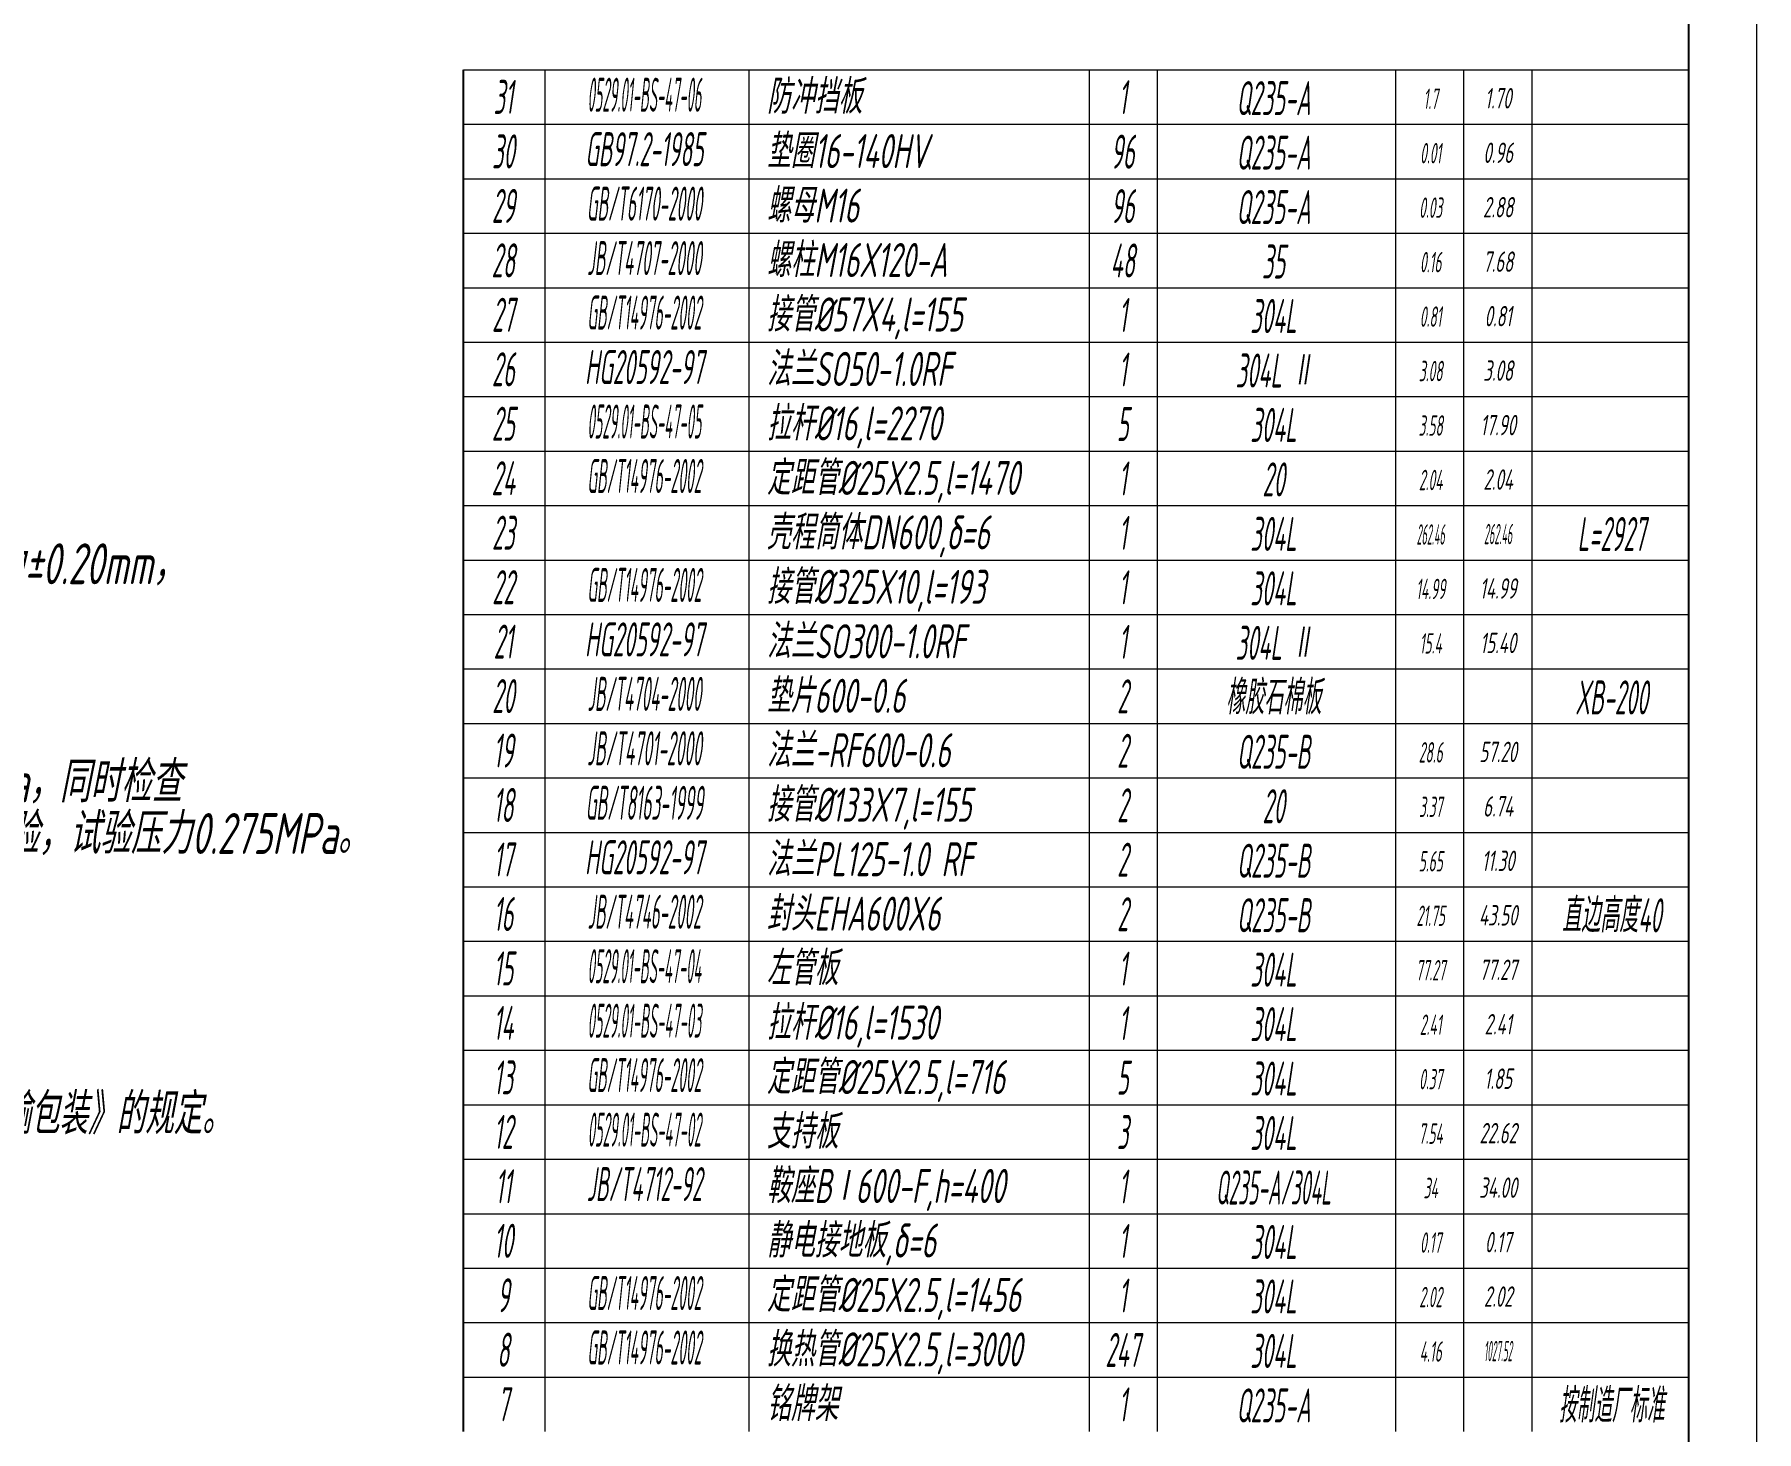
# Model space of a CAD drawing. Header units: millimetres. Extents: x 77 to 6805, y 49 to 4801.
# Drawn here: x 4781 to 6805, y 977 to 2619 of the extents above; entities that cross this region are included whole.
import ezdxf
from ezdxf.enums import TextEntityAlignment as Align

# ---------------------------------------------------------------- set-up
doc = ezdxf.new("R2010")
doc.units = ezdxf.units.MM
for name, color, linetype, lineweight in [('6', 2, 'Continuous', 18), ('RAHM2', 1, 'Continuous', 18), ('RAHM3', 2, 'Continuous', 18), ('TILE1', 5, 'Continuous', 18)]:
    doc.layers.add(name, color=color, linetype=linetype, lineweight=lineweight)
doc.styles.add('HZ', font='gbeitc.shx', dxfattribs={"width": 0.7, "bigfont": 'hztxt.shx'})
doc.styles.get("Standard").update_dxf_attribs({"font": 'gbeitc.shx', "bigfont": 'hztxt.shx'})

# ---------------------------------------------------------------- blocks, each defined once
blk = doc.blocks.new('GB-A1')
blk.add_lwpolyline([(25, 10), (25, 584), (831, 584), (831, 10)], close=True)
at = {"layer": 'TILE1'}
blk.add_lwpolyline([(0, 594), (841, 594), (841, 0), (0, 0)], dxfattribs=at)
for tag, p in [('MAX', (841, 594)), ('RU', (831, 584)), ('INSERT', (831, 10))]:
    blk.add_attdef(tag, p, '', height=3.5)
blk = doc.blocks.new('GBPL1')
blk.add_line((-180, -8), (-180, 0))
at = {"layer": 'RAHM2'}
for p, q in [((-180, 0), (0, 0)), ((-168, -8), (-168, 0)), ((-138, -8), (-138, 0)), ((-88, -8), (-88, 0)), ((-78, -8), (-78, 0)), ((-43, -8), (-43, 0)), ((-33, -8), (-33, 0)), ((-23, -8), (-23, 0)), ((0, 0), (0, -8))]:
    blk.add_line(p, q, dxfattribs=at)
at = {"layer": 'RAHM3', "style": 'HZ', "width": 0.8}
for tag, height, p in [('1GENST', 5, (-174.13, -3.98)), ('9GENST{5.5}', 5, (-60.98, -4.16)), ('10GENST{2.2}', 3, (-37.89, -4.24)), ('12GENST{4.3}', 5, (-11.31, -4.18))]:
    blk.add_attdef(tag, text='', height=height, dxfattribs=at).set_placement(p, align=Align.MIDDLE_CENTER)
blk.add_attdef('5GENST{5.5}', text='', height=5, dxfattribs=at).set_placement((-153.4, -6.15), align=Align.CENTER)
at = {"layer": 'RAHM3', "style": 'HZ'}
blk.add_attdef('7GENST{9.2}', (-135.44, -6.44), '', height=5, dxfattribs=at)
at = {"layer": 'RAHM3', "color": 2, "style": 'HZ', "width": 0.8}
blk.add_attdef('2GENST{3.3}', text='', height=5, dxfattribs=at).set_placement((-83.13, -4.02), align=Align.MIDDLE_CENTER)
at = {"layer": 'RAHM3', "style": 'HZ'}
blk.add_attdef('11GENST{2.2}', text='', height=3, dxfattribs=at).set_placement((-27.98, -4.18), align=Align.MIDDLE_CENTER)

msp = doc.modelspace()

# ---------------------------------------------------------------- block references
at = {"xscale": 8, "yscale": 8, "zscale": 8}
msp.add_blockref('GB-A1', (77.406, 49.477), dxfattribs=at)
ref = msp.add_blockref('GBPL1', (6725.5348, 2577.476), dxfattribs=dict(xscale=8, yscale=8, zscale=8))
ref.add_attrib('1GENST', '31', dxfattribs={"layer": 'RAHM3', "height": 40, "style": 'HZ', "width": 0.56}).set_placement((5332.4952, 2545.6193), align=Align.MIDDLE_CENTER)
ref.add_attrib('5GENST{5.5}', '0529.01-BS-47-06', dxfattribs={"layer": 'RAHM3', "height": 40, "style": 'HZ', "width": 0.36137}).set_placement((5498.2973, 2528.2525), align=Align.CENTER)
ref.add_attrib('7GENST{9.2}', '防冲挡板', (5642.0207, 2525.9918), dxfattribs={"layer": 'RAHM3', "height": 40, "style": 'HZ', "width": 0.7})
ref.add_attrib('2GENST{3.3}', '1', dxfattribs={"layer": 'RAHM3', "color": 2, "height": 40, "style": 'HZ', "width": 0.56}).set_placement((6060.4707, 2545.347), align=Align.MIDDLE_CENTER)
ref.add_attrib('9GENST{5.5}', 'Q235-A', dxfattribs={"layer": 'RAHM3', "height": 40, "style": 'HZ', "width": 0.56}).set_placement((6237.7115, 2544.1986), align=Align.MIDDLE_CENTER)
ref.add_attrib('11GENST{2.2}', '1.70', dxfattribs={"layer": 'RAHM3', "height": 24, "style": 'HZ', "width": 0.7}).set_placement((6501.6714, 2544.0653), align=Align.MIDDLE_CENTER)
ref.add_attrib('10GENST{2.2}', '1.7', dxfattribs={"layer": 'RAHM3', "height": 24, "style": 'HZ', "width": 0.56}).set_placement((6422.4117, 2543.5225), align=Align.MIDDLE_CENTER)
ref = msp.add_blockref('GBPL1', (6725.5348, 2513.476), dxfattribs=dict(xscale=8, yscale=8, zscale=8))
ref.add_attrib('1GENST', '30', dxfattribs={"layer": 'RAHM3', "height": 40, "style": 'HZ', "width": 0.56}).set_placement((5332.4952, 2481.6193), align=Align.MIDDLE_CENTER)
ref.add_attrib('5GENST{5.5}', 'GB97.2-1985', dxfattribs={"layer": 'RAHM3', "height": 40, "style": 'HZ', "width": 0.54224}).set_placement((5498.2973, 2464.2525), align=Align.CENTER)
ref.add_attrib('7GENST{9.2}', '垫圈16-140HV', (5642.0207, 2461.9918), dxfattribs={"layer": 'RAHM3', "height": 40, "style": 'HZ', "width": 0.7})
ref.add_attrib('2GENST{3.3}', '96', dxfattribs={"layer": 'RAHM3', "color": 2, "height": 40, "style": 'HZ', "width": 0.56}).set_placement((6060.4707, 2481.347), align=Align.MIDDLE_CENTER)
ref.add_attrib('9GENST{5.5}', 'Q235-A', dxfattribs={"layer": 'RAHM3', "height": 40, "style": 'HZ', "width": 0.56}).set_placement((6237.7115, 2480.1986), align=Align.MIDDLE_CENTER)
ref.add_attrib('11GENST{2.2}', '0.96', dxfattribs={"layer": 'RAHM3', "height": 24, "style": 'HZ', "width": 0.7}).set_placement((6501.6714, 2480.0653), align=Align.MIDDLE_CENTER)
ref.add_attrib('10GENST{2.2}', '0.01', dxfattribs={"layer": 'RAHM3', "height": 24, "style": 'HZ', "width": 0.56}).set_placement((6422.4117, 2479.5225), align=Align.MIDDLE_CENTER)
ref = msp.add_blockref('GBPL1', (6725.5348, 2449.476), dxfattribs=dict(xscale=8, yscale=8, zscale=8))
ref.add_attrib('1GENST', '29', dxfattribs={"layer": 'RAHM3', "height": 40, "style": 'HZ', "width": 0.56}).set_placement((5332.4952, 2417.6193), align=Align.MIDDLE_CENTER)
ref.add_attrib('5GENST{5.5}', 'GB/T6170-2000', dxfattribs={"layer": 'RAHM3', "height": 40, "style": 'HZ', "width": 0.430044}).set_placement((5498.2973, 2400.2525), align=Align.CENTER)
ref.add_attrib('7GENST{9.2}', '螺母M16', (5642.0207, 2397.9918), dxfattribs={"layer": 'RAHM3', "height": 40, "style": 'HZ', "width": 0.7})
ref.add_attrib('2GENST{3.3}', '96', dxfattribs={"layer": 'RAHM3', "color": 2, "height": 40, "style": 'HZ', "width": 0.56}).set_placement((6060.4707, 2417.347), align=Align.MIDDLE_CENTER)
ref.add_attrib('9GENST{5.5}', 'Q235-A', dxfattribs={"layer": 'RAHM3', "height": 40, "style": 'HZ', "width": 0.56}).set_placement((6237.7115, 2416.1986), align=Align.MIDDLE_CENTER)
ref.add_attrib('11GENST{2.2}', '2.88', dxfattribs={"layer": 'RAHM3', "height": 24, "style": 'HZ', "width": 0.7}).set_placement((6501.6714, 2416.0653), align=Align.MIDDLE_CENTER)
ref.add_attrib('10GENST{2.2}', '0.03', dxfattribs={"layer": 'RAHM3', "height": 24, "style": 'HZ', "width": 0.56}).set_placement((6422.4117, 2415.5225), align=Align.MIDDLE_CENTER)
ref = msp.add_blockref('GBPL1', (6725.5348, 2385.476), dxfattribs=dict(xscale=8, yscale=8, zscale=8))
ref.add_attrib('1GENST', '28', dxfattribs={"layer": 'RAHM3', "height": 40, "style": 'HZ', "width": 0.56}).set_placement((5332.4952, 2353.6193), align=Align.MIDDLE_CENTER)
ref.add_attrib('5GENST{5.5}', 'JB/T4707-2000', dxfattribs={"layer": 'RAHM3', "height": 40, "style": 'HZ', "width": 0.427741}).set_placement((5498.2973, 2336.2525), align=Align.CENTER)
ref.add_attrib('7GENST{9.2}', '螺柱M16X120-A', (5642.0207, 2333.9918), dxfattribs={"layer": 'RAHM3', "height": 40, "style": 'HZ', "width": 0.7})
ref.add_attrib('2GENST{3.3}', '48', dxfattribs={"layer": 'RAHM3', "color": 2, "height": 40, "style": 'HZ', "width": 0.56}).set_placement((6060.4707, 2353.347), align=Align.MIDDLE_CENTER)
ref.add_attrib('9GENST{5.5}', '35', dxfattribs={"layer": 'RAHM3', "height": 40, "style": 'HZ', "width": 0.56}).set_placement((6237.7115, 2352.1986), align=Align.MIDDLE_CENTER)
ref.add_attrib('11GENST{2.2}', '7.68', dxfattribs={"layer": 'RAHM3', "height": 24, "style": 'HZ', "width": 0.7}).set_placement((6501.6714, 2352.0653), align=Align.MIDDLE_CENTER)
ref.add_attrib('10GENST{2.2}', '0.16', dxfattribs={"layer": 'RAHM3', "height": 24, "style": 'HZ', "width": 0.56}).set_placement((6422.4117, 2351.5225), align=Align.MIDDLE_CENTER)
ref = msp.add_blockref('GBPL1', (6725.5348, 2321.476), dxfattribs=dict(xscale=8, yscale=8, zscale=8))
ref.add_attrib('1GENST', '27', dxfattribs={"layer": 'RAHM3', "height": 40, "style": 'HZ', "width": 0.56}).set_placement((5332.4952, 2289.6193), align=Align.MIDDLE_CENTER)
ref.add_attrib('5GENST{5.5}', 'GB/T14976-2002', dxfattribs={"layer": 'RAHM3', "height": 40, "style": 'HZ', "width": 0.392244}).set_placement((5498.2973, 2272.2525), align=Align.CENTER)
ref.add_attrib('7GENST{9.2}', '接管%%c57X4,l=155', (5642.0207, 2269.9918), dxfattribs={"layer": 'RAHM3', "height": 40, "style": 'HZ', "width": 0.7})
ref.add_attrib('2GENST{3.3}', '1', dxfattribs={"layer": 'RAHM3', "color": 2, "height": 40, "style": 'HZ', "width": 0.56}).set_placement((6060.4707, 2289.347), align=Align.MIDDLE_CENTER)
ref.add_attrib('9GENST{5.5}', '304L', dxfattribs={"layer": 'RAHM3', "height": 40, "style": 'HZ', "width": 0.56}).set_placement((6237.7115, 2288.1986), align=Align.MIDDLE_CENTER)
ref.add_attrib('11GENST{2.2}', '0.81', dxfattribs={"layer": 'RAHM3', "height": 24, "style": 'HZ', "width": 0.7}).set_placement((6501.6714, 2288.0653), align=Align.MIDDLE_CENTER)
ref.add_attrib('10GENST{2.2}', '0.81', dxfattribs={"layer": 'RAHM3', "height": 24, "style": 'HZ', "width": 0.56}).set_placement((6422.4117, 2287.5225), align=Align.MIDDLE_CENTER)
ref = msp.add_blockref('GBPL1', (6725.5348, 2257.476), dxfattribs=dict(xscale=8, yscale=8, zscale=8))
ref.add_attrib('1GENST', '26', dxfattribs={"layer": 'RAHM3', "height": 40, "style": 'HZ', "width": 0.56}).set_placement((5332.4952, 2225.6193), align=Align.MIDDLE_CENTER)
ref.add_attrib('5GENST{5.5}', 'HG20592-97', dxfattribs={"layer": 'RAHM3', "height": 40, "style": 'HZ', "width": 0.557406}).set_placement((5498.2973, 2208.2525), align=Align.CENTER)
ref.add_attrib('7GENST{9.2}', '法兰SO50-1.0RF', (5642.0207, 2205.9918), dxfattribs={"layer": 'RAHM3', "height": 40, "style": 'HZ', "width": 0.7})
ref.add_attrib('2GENST{3.3}', '1', dxfattribs={"layer": 'RAHM3', "color": 2, "height": 40, "style": 'HZ', "width": 0.56}).set_placement((6060.4707, 2225.347), align=Align.MIDDLE_CENTER)
ref.add_attrib('9GENST{5.5}', '304L Ⅱ', dxfattribs={"layer": 'RAHM3', "height": 40, "style": 'HZ', "width": 0.56}).set_placement((6237.7115, 2224.1986), align=Align.MIDDLE_CENTER)
ref.add_attrib('11GENST{2.2}', '3.08', dxfattribs={"layer": 'RAHM3', "height": 24, "style": 'HZ', "width": 0.7}).set_placement((6501.6714, 2224.0653), align=Align.MIDDLE_CENTER)
ref.add_attrib('10GENST{2.2}', '3.08', dxfattribs={"layer": 'RAHM3', "height": 24, "style": 'HZ', "width": 0.56}).set_placement((6422.4117, 2223.5225), align=Align.MIDDLE_CENTER)
ref = msp.add_blockref('GBPL1', (6725.5348, 2193.476), dxfattribs=dict(xscale=8, yscale=8, zscale=8))
ref.add_attrib('1GENST', '25', dxfattribs={"layer": 'RAHM3', "height": 40, "style": 'HZ', "width": 0.56}).set_placement((5332.4952, 2161.6193), align=Align.MIDDLE_CENTER)
ref.add_attrib('5GENST{5.5}', '0529.01-BS-47-05', dxfattribs={"layer": 'RAHM3', "height": 40, "style": 'HZ', "width": 0.361648}).set_placement((5498.2973, 2144.2525), align=Align.CENTER)
ref.add_attrib('7GENST{9.2}', '拉杆%%c16,l=2270', (5642.0207, 2141.9918), dxfattribs={"layer": 'RAHM3', "height": 40, "style": 'HZ', "width": 0.7})
ref.add_attrib('2GENST{3.3}', '5', dxfattribs={"layer": 'RAHM3', "color": 2, "height": 40, "style": 'HZ', "width": 0.56}).set_placement((6060.4707, 2161.347), align=Align.MIDDLE_CENTER)
ref.add_attrib('9GENST{5.5}', '304L', dxfattribs={"layer": 'RAHM3', "height": 40, "style": 'HZ', "width": 0.56}).set_placement((6237.7115, 2160.1986), align=Align.MIDDLE_CENTER)
ref.add_attrib('11GENST{2.2}', '17.90', dxfattribs={"layer": 'RAHM3', "height": 24, "style": 'HZ', "width": 0.7}).set_placement((6501.6714, 2160.0653), align=Align.MIDDLE_CENTER)
ref.add_attrib('10GENST{2.2}', '3.58', dxfattribs={"layer": 'RAHM3', "height": 24, "style": 'HZ', "width": 0.56}).set_placement((6422.4117, 2159.5225), align=Align.MIDDLE_CENTER)
ref = msp.add_blockref('GBPL1', (6725.5348, 2129.476), dxfattribs=dict(xscale=8, yscale=8, zscale=8))
ref.add_attrib('1GENST', '24', dxfattribs={"layer": 'RAHM3', "height": 40, "style": 'HZ', "width": 0.56}).set_placement((5332.4952, 2097.6193), align=Align.MIDDLE_CENTER)
ref.add_attrib('5GENST{5.5}', 'GB/T14976-2002', dxfattribs={"layer": 'RAHM3', "height": 40, "style": 'HZ', "width": 0.392244}).set_placement((5498.2973, 2080.2525), align=Align.CENTER)
ref.add_attrib('7GENST{9.2}', '定距管%%c25X2.5,l=1470', (5642.0207, 2077.9918), dxfattribs={"layer": 'RAHM3', "height": 40, "style": 'HZ', "width": 0.7})
ref.add_attrib('2GENST{3.3}', '1', dxfattribs={"layer": 'RAHM3', "color": 2, "height": 40, "style": 'HZ', "width": 0.56}).set_placement((6060.4707, 2097.347), align=Align.MIDDLE_CENTER)
ref.add_attrib('9GENST{5.5}', '20', dxfattribs={"layer": 'RAHM3', "height": 40, "style": 'HZ', "width": 0.56}).set_placement((6237.7115, 2096.1986), align=Align.MIDDLE_CENTER)
ref.add_attrib('11GENST{2.2}', '2.04', dxfattribs={"layer": 'RAHM3', "height": 24, "style": 'HZ', "width": 0.7}).set_placement((6501.6714, 2096.0653), align=Align.MIDDLE_CENTER)
ref.add_attrib('10GENST{2.2}', '2.04', dxfattribs={"layer": 'RAHM3', "height": 24, "style": 'HZ', "width": 0.56}).set_placement((6422.4117, 2095.5225), align=Align.MIDDLE_CENTER)
ref = msp.add_blockref('GBPL1', (6725.5348, 2065.476), dxfattribs=dict(xscale=8, yscale=8, zscale=8))
ref.add_attrib('1GENST', '23', dxfattribs={"layer": 'RAHM3', "height": 40, "style": 'HZ', "width": 0.56}).set_placement((5332.4952, 2033.6193), align=Align.MIDDLE_CENTER)
ref.add_attrib('7GENST{9.2}', '壳程筒体DN600,δ=6', (5642.0207, 2013.9918), dxfattribs={"layer": 'RAHM3', "height": 40, "style": 'HZ', "width": 0.7})
ref.add_attrib('2GENST{3.3}', '1', dxfattribs={"layer": 'RAHM3', "color": 2, "height": 40, "style": 'HZ', "width": 0.56}).set_placement((6060.4707, 2033.347), align=Align.MIDDLE_CENTER)
ref.add_attrib('9GENST{5.5}', '304L', dxfattribs={"layer": 'RAHM3', "height": 40, "style": 'HZ', "width": 0.56}).set_placement((6237.7115, 2032.1986), align=Align.MIDDLE_CENTER)
ref.add_attrib('12GENST{4.3}', 'L=2927', dxfattribs={"layer": 'RAHM3', "height": 40, "style": 'HZ', "width": 0.56}).set_placement((6635.0576, 2032.0653), align=Align.MIDDLE_CENTER)
ref.add_attrib('11GENST{2.2}', '262.46', dxfattribs={"layer": 'RAHM3', "height": 24, "style": 'HZ', "width": 0.419047}).set_placement((6501.6714, 2032.0653), align=Align.MIDDLE_CENTER)
ref.add_attrib('10GENST{2.2}', '262.46', dxfattribs={"layer": 'RAHM3', "height": 24, "style": 'HZ', "width": 0.419047}).set_placement((6422.4117, 2031.5225), align=Align.MIDDLE_CENTER)
ref = msp.add_blockref('GBPL1', (6725.5348, 2001.476), dxfattribs=dict(xscale=8, yscale=8, zscale=8))
ref.add_attrib('1GENST', '22', dxfattribs={"layer": 'RAHM3', "height": 40, "style": 'HZ', "width": 0.56}).set_placement((5332.4952, 1969.6193), align=Align.MIDDLE_CENTER)
ref.add_attrib('5GENST{5.5}', 'GB/T14976-2002', dxfattribs={"layer": 'RAHM3', "height": 40, "style": 'HZ', "width": 0.392244}).set_placement((5498.2973, 1952.2525), align=Align.CENTER)
ref.add_attrib('7GENST{9.2}', '接管%%c325X10,l=193', (5642.0207, 1949.9918), dxfattribs={"layer": 'RAHM3', "height": 40, "style": 'HZ', "width": 0.7})
ref.add_attrib('2GENST{3.3}', '1', dxfattribs={"layer": 'RAHM3', "color": 2, "height": 40, "style": 'HZ', "width": 0.56}).set_placement((6060.4707, 1969.347), align=Align.MIDDLE_CENTER)
ref.add_attrib('9GENST{5.5}', '304L', dxfattribs={"layer": 'RAHM3', "height": 40, "style": 'HZ', "width": 0.56}).set_placement((6237.7115, 1968.1986), align=Align.MIDDLE_CENTER)
ref.add_attrib('11GENST{2.2}', '14.99', dxfattribs={"layer": 'RAHM3', "height": 24, "style": 'HZ', "width": 0.7}).set_placement((6501.6714, 1968.0653), align=Align.MIDDLE_CENTER)
ref.add_attrib('10GENST{2.2}', '14.99', dxfattribs={"layer": 'RAHM3', "height": 24, "style": 'HZ', "width": 0.554938}).set_placement((6422.4117, 1967.5225), align=Align.MIDDLE_CENTER)
ref = msp.add_blockref('GBPL1', (6725.5348, 1937.476), dxfattribs=dict(xscale=8, yscale=8, zscale=8))
ref.add_attrib('1GENST', '21', dxfattribs={"layer": 'RAHM3', "height": 40, "style": 'HZ', "width": 0.56}).set_placement((5332.4952, 1905.6193), align=Align.MIDDLE_CENTER)
ref.add_attrib('5GENST{5.5}', 'HG20592-97', dxfattribs={"layer": 'RAHM3', "height": 40, "style": 'HZ', "width": 0.557406}).set_placement((5498.2973, 1888.2525), align=Align.CENTER)
ref.add_attrib('7GENST{9.2}', '法兰SO300-1.0RF', (5642.0207, 1885.9918), dxfattribs={"layer": 'RAHM3', "height": 40, "style": 'HZ', "width": 0.7})
ref.add_attrib('2GENST{3.3}', '1', dxfattribs={"layer": 'RAHM3', "color": 2, "height": 40, "style": 'HZ', "width": 0.56}).set_placement((6060.4707, 1905.347), align=Align.MIDDLE_CENTER)
ref.add_attrib('9GENST{5.5}', '304L Ⅱ', dxfattribs={"layer": 'RAHM3', "height": 40, "style": 'HZ', "width": 0.56}).set_placement((6237.7115, 1904.1986), align=Align.MIDDLE_CENTER)
ref.add_attrib('11GENST{2.2}', '15.40', dxfattribs={"layer": 'RAHM3', "height": 24, "style": 'HZ', "width": 0.7}).set_placement((6501.6714, 1904.0653), align=Align.MIDDLE_CENTER)
ref.add_attrib('10GENST{2.2}', '15.4', dxfattribs={"layer": 'RAHM3', "height": 24, "style": 'HZ', "width": 0.56}).set_placement((6422.4117, 1903.5225), align=Align.MIDDLE_CENTER)
ref = msp.add_blockref('GBPL1', (6725.5348, 1873.476), dxfattribs=dict(xscale=8, yscale=8, zscale=8))
ref.add_attrib('1GENST', '20', dxfattribs={"layer": 'RAHM3', "height": 40, "style": 'HZ', "width": 0.56}).set_placement((5332.4952, 1841.6193), align=Align.MIDDLE_CENTER)
ref.add_attrib('5GENST{5.5}', 'JB/T4704-2000', dxfattribs={"layer": 'RAHM3', "height": 40, "style": 'HZ', "width": 0.42304}).set_placement((5498.2973, 1824.2525), align=Align.CENTER)
ref.add_attrib('7GENST{9.2}', '垫片600-0.6', (5642.0207, 1821.9918), dxfattribs={"layer": 'RAHM3', "height": 40, "style": 'HZ', "width": 0.7})
ref.add_attrib('2GENST{3.3}', '2', dxfattribs={"layer": 'RAHM3', "color": 2, "height": 40, "style": 'HZ', "width": 0.56}).set_placement((6060.4707, 1841.347), align=Align.MIDDLE_CENTER)
ref.add_attrib('9GENST{5.5}', '橡胶石棉板', dxfattribs={"layer": 'RAHM3', "height": 40, "style": 'HZ', "width": 0.56}).set_placement((6237.7115, 1840.1986), align=Align.MIDDLE_CENTER)
ref.add_attrib('12GENST{4.3}', 'XB-200', dxfattribs={"layer": 'RAHM3', "height": 40, "style": 'HZ', "width": 0.56}).set_placement((6635.0576, 1840.0653), align=Align.MIDDLE_CENTER)
ref = msp.add_blockref('GBPL1', (6725.5348, 1809.476), dxfattribs=dict(xscale=8, yscale=8, zscale=8))
ref.add_attrib('1GENST', '19', dxfattribs={"layer": 'RAHM3', "height": 40, "style": 'HZ', "width": 0.56}).set_placement((5332.4952, 1777.6193), align=Align.MIDDLE_CENTER)
ref.add_attrib('5GENST{5.5}', 'JB/T4701-2000', dxfattribs={"layer": 'RAHM3', "height": 40, "style": 'HZ', "width": 0.437461}).set_placement((5498.2973, 1760.2525), align=Align.CENTER)
ref.add_attrib('7GENST{9.2}', '法兰-RF600-0.6', (5642.0207, 1757.9918), dxfattribs={"layer": 'RAHM3', "height": 40, "style": 'HZ', "width": 0.7})
ref.add_attrib('2GENST{3.3}', '2', dxfattribs={"layer": 'RAHM3', "color": 2, "height": 40, "style": 'HZ', "width": 0.56}).set_placement((6060.4707, 1777.347), align=Align.MIDDLE_CENTER)
ref.add_attrib('9GENST{5.5}', 'Q235-B', dxfattribs={"layer": 'RAHM3', "height": 40, "style": 'HZ', "width": 0.56}).set_placement((6237.7115, 1776.1986), align=Align.MIDDLE_CENTER)
ref.add_attrib('11GENST{2.2}', '57.20', dxfattribs={"layer": 'RAHM3', "height": 24, "style": 'HZ', "width": 0.7}).set_placement((6501.6714, 1776.0653), align=Align.MIDDLE_CENTER)
ref.add_attrib('10GENST{2.2}', '28.6', dxfattribs={"layer": 'RAHM3', "height": 24, "style": 'HZ', "width": 0.56}).set_placement((6422.4117, 1775.5225), align=Align.MIDDLE_CENTER)
ref = msp.add_blockref('GBPL1', (6725.5348, 1745.476), dxfattribs=dict(xscale=8, yscale=8, zscale=8))
ref.add_attrib('1GENST', '18', dxfattribs={"layer": 'RAHM3', "height": 40, "style": 'HZ', "width": 0.56}).set_placement((5332.4952, 1713.6193), align=Align.MIDDLE_CENTER)
ref.add_attrib('5GENST{5.5}', 'GB/T8163-1999', dxfattribs={"layer": 'RAHM3', "height": 40, "style": 'HZ', "width": 0.435996}).set_placement((5498.2973, 1696.2525), align=Align.CENTER)
ref.add_attrib('7GENST{9.2}', '接管%%c133X7,l=155', (5642.0207, 1693.9918), dxfattribs={"layer": 'RAHM3', "height": 40, "style": 'HZ', "width": 0.7})
ref.add_attrib('2GENST{3.3}', '2', dxfattribs={"layer": 'RAHM3', "color": 2, "height": 40, "style": 'HZ', "width": 0.56}).set_placement((6060.4707, 1713.347), align=Align.MIDDLE_CENTER)
ref.add_attrib('9GENST{5.5}', '20', dxfattribs={"layer": 'RAHM3', "height": 40, "style": 'HZ', "width": 0.56}).set_placement((6237.7115, 1712.1986), align=Align.MIDDLE_CENTER)
ref.add_attrib('11GENST{2.2}', '6.74', dxfattribs={"layer": 'RAHM3', "height": 24, "style": 'HZ', "width": 0.7}).set_placement((6501.6714, 1712.0653), align=Align.MIDDLE_CENTER)
ref.add_attrib('10GENST{2.2}', '3.37', dxfattribs={"layer": 'RAHM3', "height": 24, "style": 'HZ', "width": 0.56}).set_placement((6422.4117, 1711.5225), align=Align.MIDDLE_CENTER)
ref = msp.add_blockref('GBPL1', (6725.5348, 1681.476), dxfattribs=dict(xscale=8, yscale=8, zscale=8))
ref.add_attrib('1GENST', '17', dxfattribs={"layer": 'RAHM3', "height": 40, "style": 'HZ', "width": 0.56}).set_placement((5332.4952, 1649.6193), align=Align.MIDDLE_CENTER)
ref.add_attrib('5GENST{5.5}', 'HG20592-97', dxfattribs={"layer": 'RAHM3', "height": 40, "style": 'HZ', "width": 0.557406}).set_placement((5498.2973, 1632.2525), align=Align.CENTER)
ref.add_attrib('7GENST{9.2}', '法兰PL125-1.0 RF', (5642.0207, 1629.9918), dxfattribs={"layer": 'RAHM3', "height": 40, "style": 'HZ', "width": 0.7})
ref.add_attrib('2GENST{3.3}', '2', dxfattribs={"layer": 'RAHM3', "color": 2, "height": 40, "style": 'HZ', "width": 0.56}).set_placement((6060.4707, 1649.347), align=Align.MIDDLE_CENTER)
ref.add_attrib('9GENST{5.5}', 'Q235-B', dxfattribs={"layer": 'RAHM3', "height": 40, "style": 'HZ', "width": 0.56}).set_placement((6237.7115, 1648.1986), align=Align.MIDDLE_CENTER)
ref.add_attrib('11GENST{2.2}', '11.30', dxfattribs={"layer": 'RAHM3', "height": 24, "style": 'HZ', "width": 0.7}).set_placement((6501.6714, 1648.0653), align=Align.MIDDLE_CENTER)
ref.add_attrib('10GENST{2.2}', '5.65', dxfattribs={"layer": 'RAHM3', "height": 24, "style": 'HZ', "width": 0.56}).set_placement((6422.4117, 1647.5225), align=Align.MIDDLE_CENTER)
ref = msp.add_blockref('GBPL1', (6725.5348, 1617.476), dxfattribs=dict(xscale=8, yscale=8, zscale=8))
ref.add_attrib('1GENST', '16', dxfattribs={"layer": 'RAHM3', "height": 40, "style": 'HZ', "width": 0.56}).set_placement((5332.4952, 1585.6193), align=Align.MIDDLE_CENTER)
ref.add_attrib('5GENST{5.5}', 'JB/T4746-2002', dxfattribs={"layer": 'RAHM3', "height": 40, "style": 'HZ', "width": 0.420303}).set_placement((5498.2973, 1568.2525), align=Align.CENTER)
ref.add_attrib('7GENST{9.2}', '封头EHA600X6', (5642.0207, 1565.9918), dxfattribs={"layer": 'RAHM3', "height": 40, "style": 'HZ', "width": 0.7})
ref.add_attrib('2GENST{3.3}', '2', dxfattribs={"layer": 'RAHM3', "color": 2, "height": 40, "style": 'HZ', "width": 0.56}).set_placement((6060.4707, 1585.347), align=Align.MIDDLE_CENTER)
ref.add_attrib('9GENST{5.5}', 'Q235-B', dxfattribs={"layer": 'RAHM3', "height": 40, "style": 'HZ', "width": 0.56}).set_placement((6237.7115, 1584.1986), align=Align.MIDDLE_CENTER)
ref.add_attrib('12GENST{4.3}', '直边高度40', dxfattribs={"layer": 'RAHM3', "height": 40, "style": 'HZ', "width": 0.56}).set_placement((6635.0576, 1584.0653), align=Align.MIDDLE_CENTER)
ref.add_attrib('11GENST{2.2}', '43.50', dxfattribs={"layer": 'RAHM3', "height": 24, "style": 'HZ', "width": 0.7}).set_placement((6501.6714, 1584.0653), align=Align.MIDDLE_CENTER)
ref.add_attrib('10GENST{2.2}', '21.75', dxfattribs={"layer": 'RAHM3', "height": 24, "style": 'HZ', "width": 0.56}).set_placement((6422.4117, 1583.5225), align=Align.MIDDLE_CENTER)
ref = msp.add_blockref('GBPL1', (6725.5348, 1553.476), dxfattribs=dict(xscale=8, yscale=8, zscale=8))
ref.add_attrib('1GENST', '15', dxfattribs={"layer": 'RAHM3', "height": 40, "style": 'HZ', "width": 0.56}).set_placement((5332.4952, 1521.6193), align=Align.MIDDLE_CENTER)
ref.add_attrib('5GENST{5.5}', '0529.01-BS-47-04', dxfattribs={"layer": 'RAHM3', "height": 40, "style": 'HZ', "width": 0.359669}).set_placement((5498.2973, 1504.2525), align=Align.CENTER)
ref.add_attrib('7GENST{9.2}', '左管板', (5642.0207, 1501.9918), dxfattribs={"layer": 'RAHM3', "height": 40, "style": 'HZ', "width": 0.7})
ref.add_attrib('2GENST{3.3}', '1', dxfattribs={"layer": 'RAHM3', "color": 2, "height": 40, "style": 'HZ', "width": 0.56}).set_placement((6060.4707, 1521.347), align=Align.MIDDLE_CENTER)
ref.add_attrib('9GENST{5.5}', '304L', dxfattribs={"layer": 'RAHM3', "height": 40, "style": 'HZ', "width": 0.56}).set_placement((6237.7115, 1520.1986), align=Align.MIDDLE_CENTER)
ref.add_attrib('11GENST{2.2}', '77.27', dxfattribs={"layer": 'RAHM3', "height": 24, "style": 'HZ', "width": 0.7}).set_placement((6501.6714, 1520.0653), align=Align.MIDDLE_CENTER)
ref.add_attrib('10GENST{2.2}', '77.27', dxfattribs={"layer": 'RAHM3', "height": 24, "style": 'HZ', "width": 0.55}).set_placement((6422.4117, 1519.5225), align=Align.MIDDLE_CENTER)
ref = msp.add_blockref('GBPL1', (6725.5348, 1489.476), dxfattribs=dict(xscale=8, yscale=8, zscale=8))
ref.add_attrib('1GENST', '14', dxfattribs={"layer": 'RAHM3', "height": 40, "style": 'HZ', "width": 0.56}).set_placement((5332.4952, 1457.6193), align=Align.MIDDLE_CENTER)
ref.add_attrib('5GENST{5.5}', '0529.01-BS-47-03', dxfattribs={"layer": 'RAHM3', "height": 40, "style": 'HZ', "width": 0.361648}).set_placement((5498.2973, 1440.2525), align=Align.CENTER)
ref.add_attrib('7GENST{9.2}', '拉杆%%c16,l=1530', (5642.0207, 1437.9918), dxfattribs={"layer": 'RAHM3', "height": 40, "style": 'HZ', "width": 0.7})
ref.add_attrib('2GENST{3.3}', '1', dxfattribs={"layer": 'RAHM3', "color": 2, "height": 40, "style": 'HZ', "width": 0.56}).set_placement((6060.4707, 1457.347), align=Align.MIDDLE_CENTER)
ref.add_attrib('9GENST{5.5}', '304L', dxfattribs={"layer": 'RAHM3', "height": 40, "style": 'HZ', "width": 0.56}).set_placement((6237.7115, 1456.1986), align=Align.MIDDLE_CENTER)
ref.add_attrib('11GENST{2.2}', '2.41', dxfattribs={"layer": 'RAHM3', "height": 24, "style": 'HZ', "width": 0.7}).set_placement((6501.6714, 1456.0653), align=Align.MIDDLE_CENTER)
ref.add_attrib('10GENST{2.2}', '2.41', dxfattribs={"layer": 'RAHM3', "height": 24, "style": 'HZ', "width": 0.56}).set_placement((6422.4117, 1455.5225), align=Align.MIDDLE_CENTER)
ref = msp.add_blockref('GBPL1', (6725.5348, 1425.476), dxfattribs=dict(xscale=8, yscale=8, zscale=8))
ref.add_attrib('1GENST', '13', dxfattribs={"layer": 'RAHM3', "height": 40, "style": 'HZ', "width": 0.56}).set_placement((5332.4952, 1393.6193), align=Align.MIDDLE_CENTER)
ref.add_attrib('5GENST{5.5}', 'GB/T14976-2002', dxfattribs={"layer": 'RAHM3', "height": 40, "style": 'HZ', "width": 0.392244}).set_placement((5498.2973, 1376.2525), align=Align.CENTER)
ref.add_attrib('7GENST{9.2}', '定距管%%c25X2.5,l=716', (5642.0207, 1373.9918), dxfattribs={"layer": 'RAHM3', "height": 40, "style": 'HZ', "width": 0.7})
ref.add_attrib('2GENST{3.3}', '5', dxfattribs={"layer": 'RAHM3', "color": 2, "height": 40, "style": 'HZ', "width": 0.56}).set_placement((6060.4707, 1393.347), align=Align.MIDDLE_CENTER)
ref.add_attrib('9GENST{5.5}', '304L', dxfattribs={"layer": 'RAHM3', "height": 40, "style": 'HZ', "width": 0.56}).set_placement((6237.7115, 1392.1986), align=Align.MIDDLE_CENTER)
ref.add_attrib('11GENST{2.2}', '1.85', dxfattribs={"layer": 'RAHM3', "height": 24, "style": 'HZ', "width": 0.7}).set_placement((6501.6714, 1392.0653), align=Align.MIDDLE_CENTER)
ref.add_attrib('10GENST{2.2}', '0.37', dxfattribs={"layer": 'RAHM3', "height": 24, "style": 'HZ', "width": 0.56}).set_placement((6422.4117, 1391.5225), align=Align.MIDDLE_CENTER)
ref = msp.add_blockref('GBPL1', (6725.5348, 1361.476), dxfattribs=dict(xscale=8, yscale=8, zscale=8))
ref.add_attrib('1GENST', '12', dxfattribs={"layer": 'RAHM3', "height": 40, "style": 'HZ', "width": 0.56}).set_placement((5332.4952, 1329.6193), align=Align.MIDDLE_CENTER)
ref.add_attrib('5GENST{5.5}', '0529.01-BS-47-02', dxfattribs={"layer": 'RAHM3', "height": 40, "style": 'HZ', "width": 0.361016}).set_placement((5498.2973, 1312.2525), align=Align.CENTER)
ref.add_attrib('7GENST{9.2}', '支持板', (5642.0207, 1309.9918), dxfattribs={"layer": 'RAHM3', "height": 40, "style": 'HZ', "width": 0.7})
ref.add_attrib('2GENST{3.3}', '3', dxfattribs={"layer": 'RAHM3', "color": 2, "height": 40, "style": 'HZ', "width": 0.56}).set_placement((6060.4707, 1329.347), align=Align.MIDDLE_CENTER)
ref.add_attrib('9GENST{5.5}', '304L', dxfattribs={"layer": 'RAHM3', "height": 40, "style": 'HZ', "width": 0.56}).set_placement((6237.7115, 1328.1986), align=Align.MIDDLE_CENTER)
ref.add_attrib('11GENST{2.2}', '22.62', dxfattribs={"layer": 'RAHM3', "height": 24, "style": 'HZ', "width": 0.7}).set_placement((6501.6714, 1328.0653), align=Align.MIDDLE_CENTER)
ref.add_attrib('10GENST{2.2}', '7.54', dxfattribs={"layer": 'RAHM3', "height": 24, "style": 'HZ', "width": 0.56}).set_placement((6422.4117, 1327.5225), align=Align.MIDDLE_CENTER)
ref = msp.add_blockref('GBPL1', (6725.5348, 1297.476), dxfattribs=dict(xscale=8, yscale=8, zscale=8))
ref.add_attrib('1GENST', '11', dxfattribs={"layer": 'RAHM3', "height": 40, "style": 'HZ', "width": 0.56}).set_placement((5332.4952, 1265.6193), align=Align.MIDDLE_CENTER)
ref.add_attrib('5GENST{5.5}', 'JB/T4712-92', dxfattribs={"layer": 'RAHM3', "height": 40, "style": 'HZ', "width": 0.51584}).set_placement((5498.2973, 1248.2525), align=Align.CENTER)
ref.add_attrib('7GENST{9.2}', '鞍座BⅠ600-F,h=400', (5642.0207, 1245.9918), dxfattribs={"layer": 'RAHM3', "height": 40, "style": 'HZ', "width": 0.7})
ref.add_attrib('2GENST{3.3}', '1', dxfattribs={"layer": 'RAHM3', "color": 2, "height": 40, "style": 'HZ', "width": 0.56}).set_placement((6060.4707, 1265.347), align=Align.MIDDLE_CENTER)
ref.add_attrib('9GENST{5.5}', 'Q235-A/304L', dxfattribs={"layer": 'RAHM3', "height": 40, "style": 'HZ', "width": 0.487342}).set_placement((6237.7115, 1264.1986), align=Align.MIDDLE_CENTER)
ref.add_attrib('11GENST{2.2}', '34.00', dxfattribs={"layer": 'RAHM3', "height": 24, "style": 'HZ', "width": 0.7}).set_placement((6501.6714, 1264.0653), align=Align.MIDDLE_CENTER)
ref.add_attrib('10GENST{2.2}', '34', dxfattribs={"layer": 'RAHM3', "height": 24, "style": 'HZ', "width": 0.56}).set_placement((6422.4117, 1263.5225), align=Align.MIDDLE_CENTER)
ref = msp.add_blockref('GBPL1', (6725.5348, 1233.476), dxfattribs=dict(xscale=8, yscale=8, zscale=8))
ref.add_attrib('1GENST', '10', dxfattribs={"layer": 'RAHM3', "height": 40, "style": 'HZ', "width": 0.56}).set_placement((5332.4952, 1201.6193), align=Align.MIDDLE_CENTER)
ref.add_attrib('7GENST{9.2}', '静电接地板,δ=6', (5642.0207, 1181.9918), dxfattribs={"layer": 'RAHM3', "height": 40, "style": 'HZ', "width": 0.7})
ref.add_attrib('2GENST{3.3}', '1', dxfattribs={"layer": 'RAHM3', "color": 2, "height": 40, "style": 'HZ', "width": 0.56}).set_placement((6060.4707, 1201.347), align=Align.MIDDLE_CENTER)
ref.add_attrib('9GENST{5.5}', '304L', dxfattribs={"layer": 'RAHM3', "height": 40, "style": 'HZ', "width": 0.56}).set_placement((6237.7115, 1200.1986), align=Align.MIDDLE_CENTER)
ref.add_attrib('11GENST{2.2}', '0.17', dxfattribs={"layer": 'RAHM3', "height": 24, "style": 'HZ', "width": 0.7}).set_placement((6501.6714, 1200.0653), align=Align.MIDDLE_CENTER)
ref.add_attrib('10GENST{2.2}', '0.17', dxfattribs={"layer": 'RAHM3', "height": 24, "style": 'HZ', "width": 0.56}).set_placement((6422.4117, 1199.5225), align=Align.MIDDLE_CENTER)
ref = msp.add_blockref('GBPL1', (6725.5348, 1169.476), dxfattribs=dict(xscale=8, yscale=8, zscale=8))
ref.add_attrib('1GENST', '9', dxfattribs={"layer": 'RAHM3', "height": 40, "style": 'HZ', "width": 0.56}).set_placement((5332.4952, 1137.6193), align=Align.MIDDLE_CENTER)
ref.add_attrib('5GENST{5.5}', 'GB/T14976-2002', dxfattribs={"layer": 'RAHM3', "height": 40, "style": 'HZ', "width": 0.392244}).set_placement((5498.2973, 1120.2525), align=Align.CENTER)
ref.add_attrib('7GENST{9.2}', '定距管%%c25X2.5,l=1456', (5642.0207, 1117.9918), dxfattribs={"layer": 'RAHM3', "height": 40, "style": 'HZ', "width": 0.7})
ref.add_attrib('2GENST{3.3}', '1', dxfattribs={"layer": 'RAHM3', "color": 2, "height": 40, "style": 'HZ', "width": 0.56}).set_placement((6060.4707, 1137.347), align=Align.MIDDLE_CENTER)
ref.add_attrib('9GENST{5.5}', '304L', dxfattribs={"layer": 'RAHM3', "height": 40, "style": 'HZ', "width": 0.56}).set_placement((6237.7115, 1136.1986), align=Align.MIDDLE_CENTER)
ref.add_attrib('11GENST{2.2}', '2.02', dxfattribs={"layer": 'RAHM3', "height": 24, "style": 'HZ', "width": 0.7}).set_placement((6501.6714, 1136.0653), align=Align.MIDDLE_CENTER)
ref.add_attrib('10GENST{2.2}', '2.02', dxfattribs={"layer": 'RAHM3', "height": 24, "style": 'HZ', "width": 0.56}).set_placement((6422.4117, 1135.5225), align=Align.MIDDLE_CENTER)
ref = msp.add_blockref('GBPL1', (6725.5348, 1105.476), dxfattribs=dict(xscale=8, yscale=8, zscale=8))
ref.add_attrib('1GENST', '8', dxfattribs={"layer": 'RAHM3', "height": 40, "style": 'HZ', "width": 0.56}).set_placement((5332.4952, 1073.6193), align=Align.MIDDLE_CENTER)
ref.add_attrib('5GENST{5.5}', 'GB/T14976-2002', dxfattribs={"layer": 'RAHM3', "height": 40, "style": 'HZ', "width": 0.392244}).set_placement((5498.2973, 1056.2525), align=Align.CENTER)
ref.add_attrib('7GENST{9.2}', '换热管%%c25X2.5,l=3000', (5642.0207, 1053.9918), dxfattribs={"layer": 'RAHM3', "height": 40, "style": 'HZ', "width": 0.7})
ref.add_attrib('2GENST{3.3}', '247', dxfattribs={"layer": 'RAHM3', "color": 2, "height": 40, "style": 'HZ', "width": 0.56}).set_placement((6060.4707, 1073.347), align=Align.MIDDLE_CENTER)
ref.add_attrib('9GENST{5.5}', '304L', dxfattribs={"layer": 'RAHM3', "height": 40, "style": 'HZ', "width": 0.56}).set_placement((6237.7115, 1072.1986), align=Align.MIDDLE_CENTER)
ref.add_attrib('11GENST{2.2}', '1027.52', dxfattribs={"layer": 'RAHM3', "height": 24, "style": 'HZ', "width": 0.379305}).set_placement((6501.6714, 1072.0653), align=Align.MIDDLE_CENTER)
ref.add_attrib('10GENST{2.2}', '4.16', dxfattribs={"layer": 'RAHM3', "height": 24, "style": 'HZ', "width": 0.56}).set_placement((6422.4117, 1071.5225), align=Align.MIDDLE_CENTER)
ref = msp.add_blockref('GBPL1', (6725.5348, 1041.476), dxfattribs=dict(xscale=8, yscale=8, zscale=8))
ref.add_attrib('1GENST', '7', dxfattribs={"layer": 'RAHM3', "height": 40, "style": 'HZ', "width": 0.56}).set_placement((5332.4952, 1009.6193), align=Align.MIDDLE_CENTER)
ref.add_attrib('7GENST{9.2}', '铭牌架', (5642.0207, 989.9918), dxfattribs={"layer": 'RAHM3', "height": 40, "style": 'HZ', "width": 0.7})
ref.add_attrib('2GENST{3.3}', '1', dxfattribs={"layer": 'RAHM3', "color": 2, "height": 40, "style": 'HZ', "width": 0.56}).set_placement((6060.4707, 1009.347), align=Align.MIDDLE_CENTER)
ref.add_attrib('9GENST{5.5}', 'Q235-A', dxfattribs={"layer": 'RAHM3', "height": 40, "style": 'HZ', "width": 0.56}).set_placement((6237.7115, 1008.1986), align=Align.MIDDLE_CENTER)
ref.add_attrib('12GENST{4.3}', '按制造厂标准', dxfattribs={"layer": 'RAHM3', "height": 40, "style": 'HZ', "width": 0.516581}).set_placement((6635.0576, 1008.0653), align=Align.MIDDLE_CENTER)

# ---------------------------------------------------------------- texts
at = {"layer": '6', "attachment_point": 7, "style": 'HZ'}
for s, insert, char_height, width in [('{\\W0.750028;1、换热管的标准为GB/T14976-2002Ⅰ级，其外径偏差为%%P0.20mm，}', (3834.6744, 1971.5345), 47.9988, 2215.607166), ('{\\W0.750019;4、水压试验时，应先进行壳程试压，试验压力为0.275MPa，同时检查}', (3823.9724, 1715.3992), 47.9988, 2288.863298), ('\\W0.750019;换热管与管板的焊接接头；合格后再进行管程的水压试验，试验压力0.275MPa。', (3886.0989, 1651.5104), 47.9988, 2250.0615), ('\\W0.700046;9、油漆、包装和运输按JB/T4711-2003《压力容器涂敷与运输包装》的规定。', (3829.9495, 1326.5242), 47.99808, 2172.7141)]:
    msp.add_mtext(s, dxfattribs=dict(at, insert=insert, char_height=char_height, width=width))

doc.saveas('drawing.dxf')
